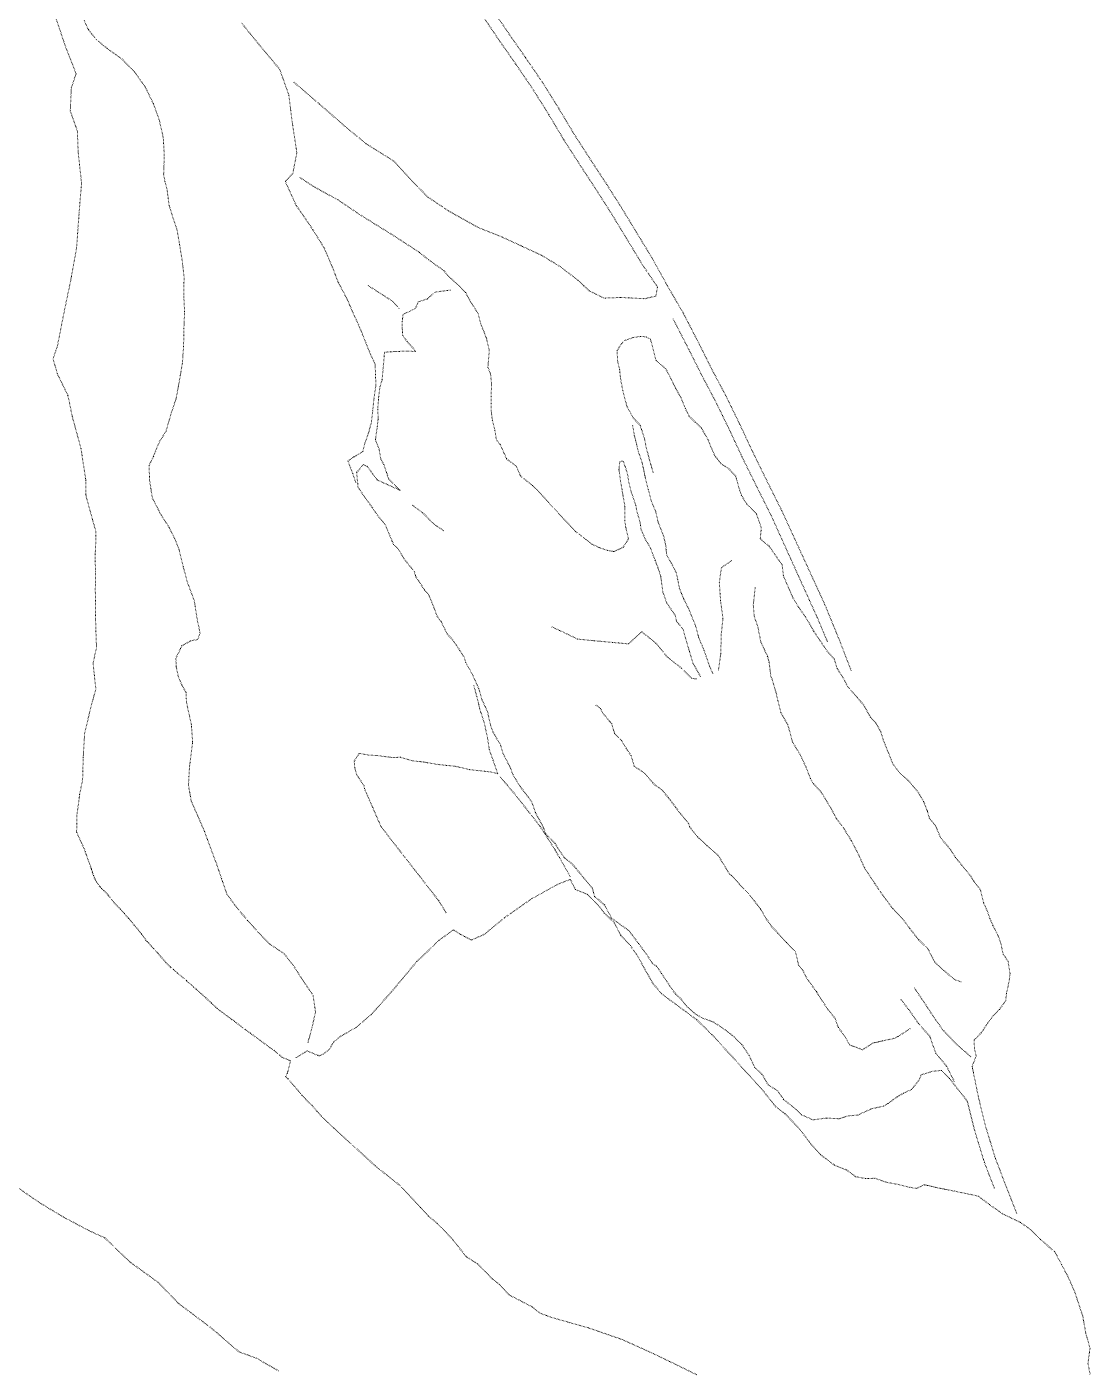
# Model space of a CAD drawing. Extents: x 682410 to 689460, y 7661803 to 7669124.
# Drawn here: x 688574.5 to 688846.8, y 7667096.3 to 7667440.4 of the extents above; entities that cross this region are included whole.
import ezdxf

# ---------------------------------------------------------------- set-up
doc = ezdxf.new("R2010")
doc.units = 0
doc.header["$MEASUREMENT"] = 0
doc.linetypes.add('DOT', pattern=[0.25, 0, -0.25])
doc.layers.add('02 TOE_Line', color=1, linetype='DOT', lineweight=20)
doc.layers.add('base dispach_Line', color=1, linetype='DOT', lineweight=20)

msp = doc.modelspace()

# ---------------------------------------------------------------- linework, layer by layer
at = {"layer": '02 TOE_Line'}
for points in [[(688581.28, 7667444.45, 4271.81), (688584.29, 7667435.58, 4271.69), (688587.08, 7667428.37, 4271.59), (688585.87, 7667424.73, 4271.75), (688585.59, 7667418.85, 4271.76), (688587.42, 7667413.65, 4271.59), (688587.62, 7667408.29, 4271.59), (688588.49, 7667400.31, 4271.58), (688587.86, 7667392.72, 4271.44), (688587.21, 7667383.71, 4271.4), (688585.73, 7667375.49, 4271.35), (688583.95, 7667366.97, 4271.38), (688582.32, 7667358.68, 4271.44), (688581.19, 7667355.36, 4271.54), (688582.3, 7667351.47, 4271.61), (688585.01, 7667345.94, 4271.56), (688586.1, 7667340.59, 4271.69), (688588.35, 7667332.36, 4271.84), (688589.59, 7667324.14, 4271.88), (688589.6, 7667320.31, 4272.44), (688592.12, 7667311.2, 4272.45), (688592.13, 7667308.42, 4272.41), (688591.94, 7667304.18, 4272.39), (688592.09, 7667300.83, 4272.34), (688592.01, 7667296.3, 4272.41), (688592.08, 7667288.35, 4272.42), (688592.31, 7667281.35, 4272.36), (688591.43, 7667277.42, 4272.36), (688592.14, 7667270.85, 4272.34), (688590.56, 7667264.86, 4272.36), (688589.27, 7667259.38, 4272.42), (688588.91, 7667253.2, 4272.47), (688588.76, 7667247.6, 4272.52), (688587.99, 7667243.74, 4272.55), (688587.31, 7667238.49, 4272.5), (688587.22, 7667234.12, 4272.63), (688587.27, 7667234.02, 4272.63), (688588.54, 7667231.23, 4272.61), (688589.12, 7667229.92, 4272.6), (688589.45, 7667229.11, 4272.6), (688590.12, 7667227.14, 4272.67), (688590.84, 7667225.2, 4272.69), (688590.97, 7667224.8, 4272.69), (688591.04, 7667224.6, 4272.69), (688591.29, 7667223.75, 4272.71), (688591.56, 7667223, 4272.72), (688591.76, 7667222.45, 4272.73), (688591.9, 7667222.2, 4272.73), (688591.94, 7667222.11, 4272.73), (688592.38, 7667221.26, 4272.77), (688593.15, 7667220.18, 4272.82), (688593.33, 7667219.99, 4272.83), (688593.63, 7667219.7, 4272.82), (688594.22, 7667219.15, 4272.8), (688595.19, 7667218.12, 4272.77), (688595.22, 7667218.09, 4272.77), (688595.29, 7667217.99, 4272.77), (688596.82, 7667216.07, 4272.74), (688596.88, 7667216, 4272.74), (688597.9, 7667214.95, 4272.72), (688598.46, 7667214.38, 4272.71), (688598.68, 7667214.12, 4272.72), (688599.48, 7667213.24, 4272.74), (688600.2, 7667212.42, 4272.75), (688600.5, 7667212.1, 4272.76), (688600.56, 7667212.02, 4272.76), (688601.99, 7667210.3, 4272.85), (688602.9, 7667209.24, 4272.89), (688603.31, 7667208.71, 4272.91), (688603.78, 7667208.13, 4272.91), (688603.88, 7667208, 4272.92), (688604.96, 7667206.49, 4273.02), (688605.28, 7667206.1, 4273.02), (688605.61, 7667205.75, 4273.03), (688606.37, 7667204.93, 4273.05), (688606.99, 7667204.27, 4273.06), (688607.84, 7667203.36, 4273.08), (688608.17, 7667202.97, 4273.08), (688608.83, 7667202.22, 4273.09), (688609.27, 7667201.71, 4273.09), (688610.09, 7667200.74, 4273.11), (688610.36, 7667200.46, 4273.12), (688611.27, 7667199.58, 4273.11), (688611.39, 7667199.47, 4273.11), (688612.02, 7667198.94, 4273.11), (688612.6, 7667198.42, 4273.13), (688613.07, 7667198, 4273.15), (688614.2, 7667197.1, 4273.12), (688615.39, 7667196.06, 4273.09), (688616.54, 7667195.06, 4273.07), (688617.2, 7667194.4, 4273.09), (688617.92, 7667193.85, 4273.04), (688617.93, 7667193.84, 4273.04), (688619.19, 7667192.7, 4273.03), (688620.32, 7667191.67, 4273.02), (688621.74, 7667190.38, 4273), (688621.79, 7667190.34, 4273), (688622.88, 7667189.27, 4272.99), (688623.19, 7667188.94, 4272.98), (688624, 7667188.35, 4272.97), (688624.47, 7667187.99, 4272.98), (688625.78, 7667187.03, 4272.99), (688627, 7667186.14, 4273.01), (688627.54, 7667185.74, 4273.01), (688627.64, 7667185.67, 4273.02), (688628.48, 7667185.03, 4273.04), (688628.89, 7667184.71, 4273.05), (688630.4, 7667183.58, 4273.07), (688631.08, 7667183.11, 4273.09), (688631.76, 7667182.6, 4273.12), (688633.17, 7667181.57, 4273.18), (688633.48, 7667181.35, 4273.19), (688634.61, 7667180.51, 4273.25), (688636.83, 7667178.87, 4273.38), (688637.82, 7667178.19, 4273.41), (688639.29, 7667176.95, 4273.45), (688639.9, 7667176.43, 4273.47), (688641.13, 7667175.92, 4273.2), (688641.9, 7667175.58, 4273.05), (688641.99, 7667175.54, 4273.03), (688641.35, 7667172.89, 4274.83), (688641.3, 7667172.7, 4274.96), (688641.22, 7667172.4, 4275.17), (688641.18, 7667172.28, 4275.25), (688640.76, 7667171.53, 4275.87), (688641.39, 7667170.91, 4275.94), (688642.75, 7667169.35, 4276.1), (688643.19, 7667168.85, 4276.15), (688644.61, 7667167.14, 4276.37), (688645.01, 7667166.69, 4276.42), (688645.51, 7667166.14, 4276.49), (688645.97, 7667165.66, 4276.53), (688647.52, 7667164.08, 4276.66), (688648.84, 7667162.6, 4276.78), (688649.98, 7667161.33, 4276.88), (688651.7, 7667159.64, 4277.03), (688653.02, 7667158.42, 4277.13), (688663.73, 7667148.63, 4276.33), (688669.99, 7667143.67, 4276.47), (688675.3, 7667137.99, 4276.66), (688677.35, 7667135.77, 4276.67), (688679.69, 7667133.85, 4276.66), (688683.67, 7667129.62, 4276.58), (688687.05, 7667125.36, 4276.54), (688689.91, 7667123.56, 4276.61), (688693.66, 7667119.74, 4276.49), (688695.51, 7667118.3, 4276.48), (688698.02, 7667115.6, 4276.44), (688703.96, 7667112.51, 4275.91), (688705.88, 7667110.94, 4275.8), (688708.86, 7667109.84, 4275.64), (688718.28, 7667107.17, 4275.61), (688726.92, 7667104.19, 4275.54), (688734.93, 7667100.57, 4276.08), (688740.59, 7667097.83, 4275.88), (688746.24, 7667095.08, 4275.67)], [(688785.62, 7667275.5, 4241.02), (688782.31, 7667284, 4241.66), (688778.81, 7667292.5, 4242.48), (688767.81, 7667316.5, 4245.81), (688764.06, 7667324, 4247.22), (688760.38, 7667331.5, 4248.69), (688756.87, 7667339, 4250.15), (688753.44, 7667346, 4251.64), (688750, 7667352.5, 4253.25), (688746.75, 7667359, 4254.88), (688742.62, 7667367, 4256.86), (688738.56, 7667374, 4258.64), (688734.69, 7667381, 4260.36), (688731.06, 7667387, 4262.05), (688726.81, 7667394, 4263.94), (688723, 7667400, 4265.44), (688718.75, 7667406.5, 4266.71), (688714.56, 7667413, 4268), (688710.69, 7667419.5, 4269), (688706.63, 7667426, 4269.77), (688702.19, 7667432.5, 4270.47), (688698, 7667438.5, 4270.76), (688693.94, 7667444.5, 4270.82)], [(688589.16, 7667441.96, 4271.68), (688590.27, 7667439.59, 4271.62), (688592.26, 7667437.13, 4271.67), (688595.08, 7667434.8, 4271.66), (688598.79, 7667432.15, 4271.54), (688602.11, 7667428.78, 4271.53), (688604.83, 7667424.89, 4271.51), (688606.88, 7667420.69, 4271.5), (688608.41, 7667416.45, 4271.44), (688609.42, 7667411.93, 4271.56), (688609.68, 7667407.36, 4271.54), (688609.51, 7667402.58, 4271.47), (688609.88, 7667400.64, 4271.98), (688610.4, 7667398.53, 4271.88), (688610.92, 7667394.65, 4271.93), (688612.08, 7667390.91, 4271.78), (688612.91, 7667388.57, 4271.55), (688613.59, 7667384.67, 4271.61), (688614.26, 7667380.51, 4271.78), (688614.75, 7667376.34, 4271.79), (688614.66, 7667371.71, 4271.71), (688614.88, 7667367.41, 4271.73), (688614.7, 7667363.11, 4271.74), (688614.62, 7667358.51, 4271.9), (688614.31, 7667354.22, 4271.92), (688613.54, 7667349.68, 4272.02), (688612.7, 7667345.13, 4271.96), (688611.38, 7667341.19, 4272.07), (688610.12, 7667336.78, 4272.05), (688608.41, 7667334.09, 4271.85), (688606.9, 7667330.33, 4271.86), (688605.78, 7667328.06, 4271.67), (688605.91, 7667324.26, 4271.72), (688606.61, 7667319.74, 4271.84), (688608.33, 7667316.4, 4271.88), (688608.61, 7667315.79, 4271.94), (688610.89, 7667312.18, 4271.89), (688612.4, 7667309.2, 4271.75), (688613.51, 7667306.33, 4271.92), (688614.54, 7667302.04, 4272.09), (688615.53, 7667298.32, 4272.02), (688617.37, 7667293.34, 4271.98), (688618.13, 7667288.48, 4271.98), (688618.83, 7667285.16, 4271.99), (688618.27, 7667283.48, 4271.92), (688616.41, 7667283.1, 4271.98), (688614.17, 7667281.83, 4271.79), (688612.64, 7667278.69, 4271.79), (688612.76, 7667276.38, 4271.96), (688613.25, 7667273.95, 4272.02), (688614.2, 7667271.79, 4272.06), (688615.27, 7667269.8, 4272.03), (688615.35, 7667267.42, 4271.99), (688616.16, 7667263.72, 4272.11), (688616.61, 7667261.58, 4272.4), (688616.94, 7667257.22, 4272.38), (688616.13, 7667250.87, 4272.34), (688615.87, 7667246.05, 4272.3), (688616.6, 7667242.04, 4272.31), (688618.4, 7667237.95, 4272.32), (688620, 7667234.26, 4272.23), (688621.45, 7667230.26, 4272.27), (688623.06, 7667226.01, 4272.26), (688624.35, 7667222.19, 4272.2), (688625.72, 7667218.24, 4272.47), (688628.22, 7667214.81, 4272.53), (688631.02, 7667211.5, 4272.71), (688633.73, 7667208.46, 4272.62), (688636.59, 7667205.52, 4272.63), (688640.38, 7667202.99, 4272.74), (688642.96, 7667199.64, 4272.8), (688645.3, 7667195.95, 4272.79), (688647.78, 7667192.38, 4272.75), (688648.42, 7667188.03, 4272.74), (688647.49, 7667184.03, 4272.78), (688646.43, 7667180.09, 4272.78)], [(688658.76, 7667323.54, 4240.78), (688657.93, 7667325.99, 4241.6), (688656.71, 7667329.2, 4242.17), (688658.31, 7667330.26, 4241.18), (688660.54, 7667331.61, 4240.13), (688661.03, 7667333.71, 4240.03), (688661.91, 7667336.08, 4240.06), (688662.73, 7667339.18, 4239.85), (688663.06, 7667342.16, 4239.95), (688663.38, 7667345.15, 4240.03), (688663.84, 7667348.41, 4240.13), (688663.8, 7667351.31, 4240.13), (688663.64, 7667354.09, 4240.1), (688662.69, 7667356.05, 4240.75), (688661.6, 7667358.66, 4241.59), (688660.41, 7667361.66, 4242.69), (688659.48, 7667363.93, 4243.55), (688657.91, 7667367.34, 4244.64), (688656.5, 7667370.66, 4245.67), (688654.23, 7667374.93, 4247.01), (688652.71, 7667378.89, 4247.85), (688650.57, 7667383.85, 4249.24), (688647.67, 7667388.5, 4250.43), (688645.14, 7667392.24, 4251.68), (688643.47, 7667394.59, 4252.56), (688640.66, 7667400.8, 4254.33), (688642.58, 7667402.8, 4252.86), (688642.76, 7667403.75, 4252.63), (688643.63, 7667408.12, 4252.46), (688642.37, 7667416.45, 4251.86), (688641.59, 7667422.89, 4251.42), (688639.23, 7667429.48, 4251.79), (688636.09, 7667433.25, 4253.23), (688632.95, 7667437.02, 4254.38), (688629.41, 7667441.42, 4255.14)], [(688644.36, 7667401.81, 4252.82), (688647.8, 7667399.53, 4253.1), (688654.18, 7667396.03, 4253.75), (688660.28, 7667391.93, 4254.4), (688667.92, 7667387.22, 4255.25), (688675.05, 7667382.57, 4256.05), (688677.45, 7667380.64, 4256.22), (688681.35, 7667377.86, 4256.76), (688682.44, 7667376.48, 4256.78), (688685.04, 7667374.21, 4257.03), (688686.87, 7667372.29, 4257.12), (688688.16, 7667369.89, 4257.28), (688690.06, 7667366.93, 4257.42), (688690.71, 7667364.27, 4257.62), (688691.6, 7667362.16, 4257.67), (688692.23, 7667360.44, 4257.76), (688692.91, 7667357.51, 4257.7), (688692.57, 7667353.18, 4257.74), (688693.25, 7667351.45, 4257.63), (688693.49, 7667348.89, 4257.68), (688693.36, 7667345, 4257.66), (688693.43, 7667341.82, 4257.7), (688693.71, 7667339.53, 4257.78), (688694.36, 7667336.99, 4257.96), (688694.74, 7667334.57, 4258), (688695.73, 7667333.38, 4257.99), (688697.36, 7667329.7, 4258.04), (688699.82, 7667327.83, 4257.82), (688700.92, 7667325.34, 4257.9), (688703.97, 7667322.89, 4257.79), (688705.49, 7667321.46, 4257.92), (688708.14, 7667318.5, 4258.06), (688710.61, 7667315.83, 4258.17), (688712.79, 7667313.51, 4258.3), (688715.08, 7667311.07, 4258.31), (688717.76, 7667309.02, 4258.55), (688719.29, 7667307.81, 4258.49), (688721.1, 7667306.99, 4258.81), (688723.3, 7667306.23, 4258.82), (688724.86, 7667306, 4258.95), (688727.23, 7667307.07, 4258.82), (688728.57, 7667309.25, 4258.4), (688727.95, 7667311.75, 4258.28), (688727.6, 7667313.89, 4258.2), (688727.66, 7667317.53, 4258.14), (688726.91, 7667321.75, 4258.03), (688726.56, 7667323.83, 4257.97), (688726.13, 7667327.03, 4258.01), (688726.35, 7667329.08, 4257.79), (688727.25, 7667329.14, 4257.52), (688728.34, 7667325.81, 4257.37), (688728.58, 7667324.08, 4256.99), (688729.25, 7667321.31, 4256.66), (688730.45, 7667317.81, 4256.09), (688730.77, 7667316.06, 4255.98), (688731.49, 7667313.74, 4255.66), (688731.81, 7667311.59, 4255.3), (688732.98, 7667308.9, 4254.94), (688734.09, 7667307.14, 4254.2), (688735.41, 7667303.71, 4253.88), (688736.11, 7667301.85, 4253.53), (688736.83, 7667299.65, 4253.08), (688737.37, 7667295.61, 4252.45), (688738.42, 7667292.72, 4251.98), (688740.52, 7667289.7, 4251.38), (688740.84, 7667288.19, 4251.12), (688742.53, 7667286.09, 4250.53), (688743.57, 7667282.45, 4250.12), (688745.06, 7667277.44, 4249.56), (688747.03, 7667273.89, 4249.38)], [(688682.96, 7667372.94, 4257.67), (688679.01, 7667372.43, 4255.43), (688677.07, 7667370.69, 4253.74), (688674.74, 7667369.91, 4252.32), (688674.05, 7667368.33, 4251.27), (688672.47, 7667367.47, 4250.05), (688670.85, 7667366.76, 4249.1), (688670.6, 7667364.89, 4248.72), (688670.64, 7667362.83, 4248.32), (688670.74, 7667361.29, 4247.8), (688671.94, 7667359.7, 4247.66), (688673.57, 7667357.88, 4247.55), (688674.03, 7667357.19, 4247.61), (688672.07, 7667357.34, 4245.87), (688668.71, 7667357.21, 4243.44), (688666.09, 7667357.03, 4241.93), (688665.73, 7667352.89, 4241.66), (688665.46, 7667349.97, 4241.34), (688664.91, 7667348.18, 4241.18), (688664.57, 7667345.33, 4240.88), (688664.33, 7667342.41, 4240.68), (688664.48, 7667340.2, 4240.75), (688664.23, 7667337.93, 4240.75), (688663.75, 7667334.59, 4240.57), (688664.69, 7667332.23, 4240.68), (688665.14, 7667329.61, 4240.75), (688665.9, 7667328.26, 4241.05), (688666.88, 7667325.38, 4241.17), (688667.1, 7667324.59, 4241.33), (688670.08, 7667321.66, 4241.75), (688664.21, 7667324.32, 4241.07), (688662.97, 7667326, 4240.84), (688661.65, 7667327.8, 4240.48), (688660.69, 7667328.25, 4240.55), (688658.93, 7667326.25, 4241.51), (688659.31, 7667322.46, 4240.04), (688661, 7667319.92, 4239.29), (688663.03, 7667317.15, 4238.64), (688664.21, 7667315.36, 4238.38), (688666.25, 7667312.88, 4237.95), (688668.08, 7667308.54, 4236.39), (688668.42, 7667307.83, 4236.37), (688669.62, 7667306.56, 4235.99), (688671.25, 7667303.87, 4235.28), (688673.7, 7667300.9, 4234.63), (688674.11, 7667299.53, 4234.49), (688676.36, 7667296.12, 4233.88), (688677.33, 7667295.08, 4233.89), (688678.8, 7667291.53, 4233.16), (688679.47, 7667289.54, 4232.83), (688680.55, 7667288.1, 4232.43), (688682.12, 7667284.9, 4231.95), (688683.76, 7667283.07, 4231.63), (688685.43, 7667280.58, 4231.13), (688686.58, 7667278.74, 4230.84), (688686.87, 7667277.57, 4230.78), (688688.58, 7667274.53, 4229.92), (688690.25, 7667270.83, 4229.15), (688691.09, 7667267.93, 4228.92), (688692.43, 7667265.08, 4228.83), (688693.26, 7667261.41, 4228.29), (688693.84, 7667259.83, 4227.92), (688695.81, 7667256.41, 4228.18), (688696.41, 7667254.32, 4228.43), (688698.37, 7667250.49, 4229.3), (688698.99, 7667248.78, 4229.35), (688700.87, 7667245.76, 4229.33), (688703.79, 7667241.91, 4229.92), (688704.71, 7667239.17, 4230.23), (688706.73, 7667235.43, 4230.42), (688707.4, 7667233.61, 4230.69), (688709.8, 7667231.21, 4231.2), (688710.84, 7667229.45, 4231.3), (688712.16, 7667227.55, 4231.62), (688714.1, 7667226.04, 4231.86), (688715.17, 7667224.77, 4232.02), (688719.32, 7667219.73, 4232.23), (688719.89, 7667217.66, 4232.37), (688722.43, 7667215.47, 4232.57), (688724.25, 7667212.06, 4232.58), (688728.5, 7667209.01, 4233), (688728.79, 7667208.75, 4232.93), (688731.16, 7667205.59, 4233.22), (688733.23, 7667202.78, 4233.17), (688734.75, 7667200.45, 4233.2), (688735.76, 7667199.77, 4233.64), (688737.06, 7667197.88, 4234.22), (688739.59, 7667194.08, 4234.61), (688740.68, 7667192.62, 4234.97), (688742.03, 7667191.35, 4235.5), (688743.56, 7667189.4, 4235.89), (688745.68, 7667187.59, 4236.11), (688747.46, 7667186.51, 4236.82), (688750.31, 7667185.51, 4238.01), (688753.31, 7667183.52, 4239.1), (688755.52, 7667181.78, 4240.18), (688757.65, 7667179.65, 4241.16), (688759.47, 7667176.91, 4241.99), (688760.86, 7667173.94, 4242.88), (688762.79, 7667172.06, 4243.79), (688764.37, 7667169.4, 4244.24), (688766.78, 7667167.85, 4244.99), (688768.3, 7667165.66, 4245.9), (688771.55, 7667163.05, 4246), (688772.89, 7667161.74, 4246.22), (688775.83, 7667160.43, 4246.53), (688779.23, 7667160.91, 4248.32), (688782.5, 7667160.72, 4249.09), (688784.8, 7667161.45, 4249.77), (688787.33, 7667161.67, 4250.46), (688790.7, 7667163.24, 4251.3), (688793.99, 7667164, 4251.6), (688795.05, 7667164.65, 4252), (688797.38, 7667166.33, 4252.54), (688799.07, 7667167.33, 4252.94), (688801.02, 7667168.19, 4253.31), (688802.98, 7667170.61, 4253.99), (688803.52, 7667171.98, 4254.42), (688806.48, 7667172.88, 4255.77), (688808.73, 7667173.11, 4255.81), (688810.75, 7667171.05, 4255.93), (688815.35, 7667165.22, 4256.59), (688817.23, 7667157.7, 4258.4), (688819.72, 7667149.52, 4259.7), (688822.27, 7667142.91, 4260.85)], [(688739.99, 7667365.56, 4256.86), (688744.07, 7667357.64, 4254.88), (688747.33, 7667351.13, 4253.25), (688750.76, 7667344.64, 4251.64), (688754.17, 7667337.7, 4250.15), (688757.67, 7667330.2, 4248.69), (688761.37, 7667322.67, 4247.22), (688765.12, 7667315.18, 4245.81), (688776.89, 7667289.14, 4242.48), (688779.53, 7667282.88, 4241.66)], [(688828, 7667136.5, 4262.01), (688825.06, 7667144, 4260.85), (688822.56, 7667150.5, 4259.7), (688820.12, 7667158.5, 4258.4), (688818.25, 7667166, 4256.59), (688816.59, 7667174.09, 4256.38), (688817.6, 7667176.81, 4255.83), (688817.17, 7667178.59, 4255.32), (688817.11, 7667180.92, 4255.26), (688818.92, 7667182.74, 4255.22), (688820.63, 7667185.28, 4254.68), (688821.97, 7667187.13, 4254.52), (688823.6, 7667188.73, 4254), (688825.17, 7667190.97, 4253.2), (688825.39, 7667192.86, 4252.96), (688826.06, 7667195.96, 4252.09), (688826.29, 7667197.82, 4251.85), (688825.79, 7667201.04, 4251.23), (688824.53, 7667202.89, 4251.08), (688823.92, 7667205.73, 4250.19), (688823.24, 7667207.61, 4249.76), (688821.86, 7667210.32, 4248.98), (688821.13, 7667212.03, 4248.45), (688820.53, 7667213.72, 4247.79), (688819.48, 7667216.13, 4247.27), (688818.75, 7667219.27, 4246.32), (688816.93, 7667221.68, 4245.82), (688816.21, 7667222.85, 4245.51), (688813.91, 7667225.69, 4244.89), (688812.31, 7667227.64, 4244.33), (688811, 7667229.71, 4244.11), (688808.5, 7667232.66, 4243.84), (688807.23, 7667235.74, 4242.95), (688805.64, 7667237.69, 4242.71), (688805.06, 7667239.62, 4242.55), (688804.16, 7667242, 4242.15), (688802.7, 7667244.41, 4242.04), (688800.14, 7667247.47, 4241.96), (688798.23, 7667249.06, 4242.42), (688796.31, 7667251.55, 4242.38), (688795.15, 7667254.41, 4241.82), (688793.82, 7667257.76, 4241.42), (688793.18, 7667259.84, 4241.16), (688791.87, 7667262.12, 4241.05), (688790.52, 7667263.57, 4241.11), (688788.85, 7667266.61, 4240.97), (688787.24, 7667268.53, 4241.08), (688784.67, 7667271.42, 4241.39), (688783.74, 7667273.32, 4241.42), (688781.95, 7667276.15, 4241.71), (688781.29, 7667278.44, 4241.72), (688779.43, 7667280.5, 4242.14), (688777.1, 7667283.96, 4242.41), (688776.02, 7667285.57, 4242.69), (688773.86, 7667289.33, 4242.91), (688772.16, 7667291.65, 4243.27), (688770.59, 7667294.34, 4243.45), (688769.8, 7667296.15, 4243.86), (688768.23, 7667299.82, 4244.43), (688767.94, 7667302.55, 4244.56), (688765.64, 7667305.82, 4245.09), (688764.58, 7667307.35, 4245.34), (688762.32, 7667309.24, 4245.84), (688762.58, 7667312.07, 4246.13), (688761.32, 7667315.67, 4246.75), (688758.83, 7667318.19, 4247.14), (688757.48, 7667320.4, 4247.66), (688756.76, 7667322.62, 4248.22), (688756.02, 7667325.3, 4248.41), (688754.11, 7667327.3, 4248.73), (688752.32, 7667328.42, 4249.33), (688750.63, 7667330.62, 4249.85), (688749.91, 7667332.27, 4250.41), (688748.9, 7667334.72, 4250.62), (688747.25, 7667337.63, 4251.13), (688745.64, 7667339.15, 4251.41), (688744.1, 7667340.63, 4251.93), (688743.08, 7667342.73, 4252.23), (688742.05, 7667345.32, 4252.66), (688740.64, 7667347.81, 4253.47), (688739.25, 7667350.61, 4254.08), (688738.13, 7667352.77, 4254.48), (688735.57, 7667354.99, 4255.91), (688734.2, 7667360.35, 4257.28), (688733.12, 7667360.97, 4257.52), (688731.64, 7667361.08, 4257.69), (688729.66, 7667360.77, 4257.6), (688727.67, 7667360.05, 4257.6), (688726.83, 7667359.3, 4257.82), (688725.64, 7667357.42, 4257.66), (688725.81, 7667354.51, 4257.84), (688726.3, 7667352.58, 4257.78), (688726.51, 7667350.42, 4257.91), (688727.12, 7667347.22, 4257.89), (688728.19, 7667343.07, 4257.73), (688729.78, 7667340.24, 4258.02), (688731.57, 7667338.29, 4258.06), (688732.71, 7667334.79, 4258.06), (688733.1, 7667332.69, 4257.92), (688733.98, 7667329.33, 4258.02), (688734.4, 7667327.9, 4258.05), (688734.9, 7667326.06, 4258.01)], [(688729.63, 7667338.27, 4257.93), (688730.05, 7667335.83, 4257.78), (688731.11, 7667331.55, 4257.59), (688732.1, 7667328.59, 4257.29), (688732.86, 7667325.04, 4256.77), (688733.65, 7667321.79, 4256.44), (688734.46, 7667318.78, 4256.05), (688735.59, 7667316.09, 4255.66), (688736.14, 7667313.55, 4255.43), (688737.5, 7667310.16, 4254.85), (688738.1, 7667307.61, 4254.48), (688738.37, 7667305.03, 4253.98), (688739.92, 7667302.32, 4253.45), (688740.77, 7667300.59, 4253.09), (688741.18, 7667298.75, 4252.73), (688741.61, 7667296.58, 4252.16), (688742.49, 7667294.42, 4251.81), (688742.69, 7667293.91, 4251.77), (688743.99, 7667291.28, 4251.29), (688745.77, 7667286.9, 4250.57), (688746.51, 7667284.07, 4250.09), (688747.94, 7667280.64, 4249.62), (688749.33, 7667276.67, 4249.39), (688750.25, 7667274.52, 4249.24)], [(688751.61, 7667275.58, 4249.17), (688752.2, 7667279.85, 4249.03), (688752.33, 7667284.78, 4248.94), (688752.76, 7667288.79, 4248.92), (688752.15, 7667293.45, 4248.91), (688751.83, 7667298.01, 4249.2), (688752.37, 7667301.83, 4249.83), (688754.98, 7667303.67, 4249.04)], [(688813.75, 7667195.77, 4258.63), (688812.05, 7667196.39, 4258.3), (688809.35, 7667198.68, 4257.8), (688806.97, 7667200.9, 4257.3), (688805.26, 7667204.24, 4257.12), (688802.86, 7667206.58, 4256.66), (688800.64, 7667209.42, 4256.28), (688798.74, 7667211.94, 4256.13), (688796.24, 7667214.56, 4255.79), (688793.68, 7667217.98, 4255.46), (688791.57, 7667221.08, 4255.1), (688789.01, 7667224.99, 4254.74), (688787.42, 7667228.52, 4254.36), (688785.6, 7667232.02, 4254.08), (688783.61, 7667235.25, 4253.7), (688781.78, 7667237.66, 4253.23), (688780.36, 7667240.37, 4253.07), (688777.94, 7667244.33, 4252.73), (688775.91, 7667246.53, 4252.33), (688775.15, 7667247.85, 4252.1), (688774.01, 7667250.87, 4251.81), (688772.5, 7667254.05, 4251.63), (688770.62, 7667257.12, 4251), (688769.38, 7667261.61, 4250.78), (688767.58, 7667264.74, 4250.3), (688766.8, 7667267.83, 4250.18), (688766.46, 7667269.51, 4249.96), (688765.34, 7667273.33, 4249.68), (688765.03, 7667274, 4249.57), (688764.58, 7667277.63, 4249.41), (688764.16, 7667279.18, 4249.36), (688762.45, 7667282.87, 4249.03), (688761.73, 7667286.62, 4248.73), (688760.75, 7667289.5, 4248.54), (688760.53, 7667292.27, 4248.23), (688761.03, 7667296.94, 4248.16)], [(688708.95, 7667286.69, 4247.15), (688711.85, 7667285.34, 4247.21), (688715.55, 7667283.56, 4247.28), (688719.87, 7667283.13, 4247.7), (688724.56, 7667282.71, 4247.87), (688728.57, 7667282.33, 4248.07), (688731.95, 7667285.42, 4248.5), (688735.61, 7667282.53, 4248.53), (688738.44, 7667279.03, 4248.53), (688742.12, 7667276.14, 4248.93), (688744.85, 7667273.43, 4249.16), (688744.81, 7667273.47, 4249.16), (688746.02, 7667273.38, 4249.45)], [(688681.88, 7667213.43, 4250.96), (688679.92, 7667216.62, 4250.89), (688675.01, 7667222.92, 4250.29), (688670.1, 7667229.22, 4250.52), (688665.19, 7667235.52, 4250.93), (688663.06, 7667240.41, 4250.98), (688660.93, 7667245.3, 4251.04), (688660.84, 7667245.99, 4251.03), (688658.95, 7667248.86, 4251.12), (688658.46, 7667250.63, 4251.07), (688658.33, 7667252.29, 4251.07), (688659.55, 7667254.3, 4251.03), (688661.95, 7667253.88, 4249.08), (688664.25, 7667253.73, 4247.24), (688667.48, 7667253.31, 4244.72), (688667.96, 7667253.27, 4244.33), (688670.18, 7667253.29, 4242.6), (688673.16, 7667252.41, 4242.5), (688676.01, 7667252.09, 4240.78), (688679.82, 7667251.44, 4238.16), (688684.25, 7667250.99, 4235.61), (688687.81, 7667250.13, 4233.37), (688693.12, 7667249.56, 4229.19), (688695.07, 7667249.09, 4227.02), (688693.87, 7667252.56, 4226.87), (688692.9, 7667255.34, 4226.86), (688692.46, 7667258.37, 4227.31), (688691.55, 7667262.39, 4227.82), (688690.55, 7667265.4, 4228.33), (688689.71, 7667268.86, 4228.77), (688688.91, 7667271.84, 4229.08)], [(688720.24, 7667266.66, 4247.17), (688721.43, 7667265.75, 4247.42), (688722.04, 7667264.49, 4247.58), (688723.78, 7667262.49, 4247.88), (688724.28, 7667261.88, 4248.01), (688725, 7667259.39, 4248.48), (688726.82, 7667257.55, 4248.57), (688727.96, 7667255.6, 4248.77), (688729.23, 7667253.75, 4249.02), (688730.06, 7667250.99, 4249.28), (688732.7, 7667249.22, 4249.53), (688734.83, 7667246.71, 4249.78), (688735.55, 7667246.03, 4249.95), (688737.04, 7667245.04, 4250.05), (688738.73, 7667243.03, 4250.3), (688740.75, 7667240.38, 4250.64), (688741.56, 7667239.24, 4250.67), (688743.96, 7667236.34, 4251.37), (688744.23, 7667235.49, 4251.53), (688746.26, 7667232.89, 4251.91), (688746.74, 7667232.49, 4251.84), (688748.73, 7667230.62, 4252.07), (688751.51, 7667228.2, 4252.34), (688754.49, 7667223.29, 4253.03), (688754.99, 7667223.04, 4253.15), (688757.04, 7667220.74, 4253.6), (688759.61, 7667218.01, 4253.87), (688760.78, 7667216.52, 4254.19), (688762.41, 7667214.41, 4254.57), (688763.84, 7667211.95, 4255.08), (688765.32, 7667209.84, 4255.38), (688766.82, 7667208.27, 4255.3), (688769.02, 7667205.84, 4255.73), (688771.34, 7667203.48, 4255.75), (688772.14, 7667200.03, 4256.22), (688773.24, 7667198.69, 4256.54), (688774.18, 7667196.78, 4256.76), (688776.71, 7667193.25, 4257), (688777.73, 7667191.63, 4257.13), (688779.63, 7667188.72, 4257.67), (688781.46, 7667186.46, 4257.98), (688782.32, 7667184.07, 4258.43), (688783.95, 7667181.87, 4258.73), (688785.24, 7667179.58, 4258.99), (688787.22, 7667178.92, 4259.26), (688788.45, 7667178.36, 4259.22), (688791.18, 7667180.11, 4259.2), (688793.69, 7667180.68, 4258.97), (688796.51, 7667181.29, 4258.89), (688797.67, 7667181.81, 4258.65), (688800.72, 7667183.83, 4258.52)], [(688713.66, 7667222.71, 4230.98), (688709.78, 7667229.58, 4231.04), (688705.95, 7667235.57, 4230.47), (688702.72, 7667239.7, 4229.54), (688699.49, 7667243.82, 4228.7), (688695.64, 7667248.36, 4227.17)], [(688643.41, 7667176.37, 4272.93), (688644.31, 7667176.87, 4272.89), (688646.25, 7667178.12, 4272.79), (688648.97, 7667176.97, 4274.49), (688649.3, 7667176.84, 4274.7), (688650.25, 7667177.2, 4275.61), (688651.87, 7667178.45, 4275.81), (688653.05, 7667180.33, 4275.43), (688654.62, 7667181.73, 4275.39), (688658.82, 7667184.12, 4274.22), (688662.67, 7667187.41, 4270.92), (688667.98, 7667193.36, 4265.9), (688674.36, 7667201.01, 4259.4), (688680.11, 7667206.48, 4254.04), (688683.72, 7667209.11, 4251.07), (688685.59, 7667207.92, 4251.14), (688688.33, 7667206.49, 4251.06), (688691.56, 7667207.89, 4248.93), (688696.82, 7667212.2, 4244.24), (688703.71, 7667217.04, 4238.52), (688710.5, 7667220.78, 4233.39), (688713.65, 7667222.03, 4231.27), (688714.98, 7667219.43, 4232.23), (688718.1, 7667218.16, 4231.65), (688721.03, 7667215.19, 4232.06), (688722.35, 7667213.4, 4231.99), (688724.91, 7667210.91, 4231.64), (688726.64, 7667207.64, 4231.89), (688729.06, 7667205.06, 4231.86), (688731.02, 7667202.21, 4232.02), (688733, 7667198.55, 4232.49), (688734.89, 7667195.29, 4232.9), (688737.14, 7667192.65, 4232.37), (688746.1, 7667186.03, 4235.16), (688749.93, 7667182.27, 4236.96), (688754.71, 7667177.06, 4239.15), (688759.48, 7667171.85, 4241.83), (688763, 7667167.95, 4242.7), (688766.33, 7667163.76, 4243.76), (688768.72, 7667161.96, 4244.35), (688772.43, 7667158.03, 4245.74), (688775.32, 7667154.22, 4246.77), (688777.79, 7667151.48, 4247.5), (688781.35, 7667148.83, 4248.75), (688784.48, 7667147.58, 4249.59), (688786.76, 7667145.88, 4250.42), (688789.29, 7667145.41, 4251.08), (688791.68, 7667145.48, 4251.78), (688794.55, 7667144.47, 4252.62), (688797.95, 7667143.83, 4253.87), (688800.63, 7667143.16, 4254.77), (688802.31, 7667142.87, 4255.35), (688804.42, 7667143.83, 4255.8), (688807.74, 7667143.04, 4256.85), (688812.17, 7667142.16, 4258.14), (688814.93, 7667141.59, 4258.92), (688818.15, 7667140.9, 4259.68), (688821.01, 7667138.74, 4260.69), (688824.48, 7667136.32, 4261.79), (688828.96, 7667134.17, 4262.51), (688831.57, 7667132.34, 4263.03), (688834.13, 7667129.78, 4263.7), (688837.78, 7667126.6, 4264.43), (688839.55, 7667123.28, 4264.89), (688841.14, 7667120.26, 4265.29), (688842.89, 7667116.3, 4265.89), (688844.92, 7667110.14, 4266.72), (688845.7, 7667105.76, 4266.97), (688846.77, 7667101.95, 4267.02), (688846.25, 7667098.14, 4267.36), (688846.8, 7667095.21, 4267.26)], [(688816.26, 7667176.61, 4256.44), (688812.79, 7667179.61, 4256.62), (688809.2, 7667183.31, 4256.89), (688806.87, 7667186.6, 4257.16), (688804.96, 7667189.5, 4257.26), (688801.73, 7667194.32, 4257.36)], [(688812.01, 7667170.26, 4256.22), (688810.03, 7667174.19, 4256.47), (688807.26, 7667177.53, 4257.15), (688805.71, 7667181.86, 4257.05), (688802.78, 7667185.18, 4257.24), (688800.32, 7667188.72, 4257.32), (688798.23, 7667191.4, 4257.42)], [(688568.14, 7667145.84, 4298.49), (688577.67, 7667139.28, 4298.51), (688583.74, 7667135.59, 4297.92), (688590.5, 7667132.02, 4297.79), (688594.44, 7667130.21, 4297.42), (688600.95, 7667123.99, 4297.33), (688608.25, 7667118.71, 4297.38), (688613.22, 7667113.49, 4298.15), (688617.13, 7667110.57, 4297.42), (688621.87, 7667107, 4297.41), (688628.81, 7667101.03, 4296.94), (688633.38, 7667099.35, 4296.8), (688639, 7667096.11, 4296.68)]]:
    msp.add_polyline3d(points, dxfattribs=at)
at = {"layer": 'base dispach_Line'}
for points in [[(688642.85, 7667426.19, 4251.4), (688649.45, 7667420.56, 4252.03), (688655.78, 7667415.02, 4252.9), (688661.39, 7667410.41, 4253.56), (688668.49, 7667405.97, 4254.32), (688672.23, 7667401.85, 4254.79), (688677.07, 7667396.84, 4255.48), (688682.47, 7667393.24, 4256.14), (688690.08, 7667388.97, 4256.84), (688696.59, 7667386.36, 4257.31), (688701.06, 7667384.27, 4257.57), (688706.27, 7667381.87, 4257.83), (688711.07, 7667378.98, 4257.93), (688715.69, 7667375.41, 4257.98), (688717.16, 7667374.06, 4257.76), (688718.52, 7667372.75, 4257.7), (688722.28, 7667370.9, 4257.81), (688726.77, 7667371.05, 4257.78), (688732.77, 7667370.73, 4257.77), (688735.59, 7667371.43, 4258.06), (688736.01, 7667373.73, 4258.66), (688732.09, 7667379.5, 4260.36), (688728.5, 7667385.45, 4262.05), (688724.26, 7667392.42, 4263.94), (688720.48, 7667398.37, 4265.44), (688716.23, 7667404.87, 4266.71), (688712.01, 7667411.42, 4268), (688708.13, 7667417.94, 4269), (688704.11, 7667424.36, 4269.77), (688699.72, 7667430.8, 4270.47), (688695.53, 7667436.8, 4270.76), (688691.46, 7667442.81, 4270.82)], [(688661.92, 7667374.08, 4249.02), (688668.14, 7667370.09, 4249.49), (688669.92, 7667368.11, 4249.3)], [(688673.22, 7667317.88, 4242.07), (688675.89, 7667315.85, 4242.47), (688678.82, 7667312.95, 4243.27), (688681.27, 7667311.29, 4244.02)]]:
    msp.add_polyline3d(points, dxfattribs=at)

doc.saveas('drawing.dxf')
